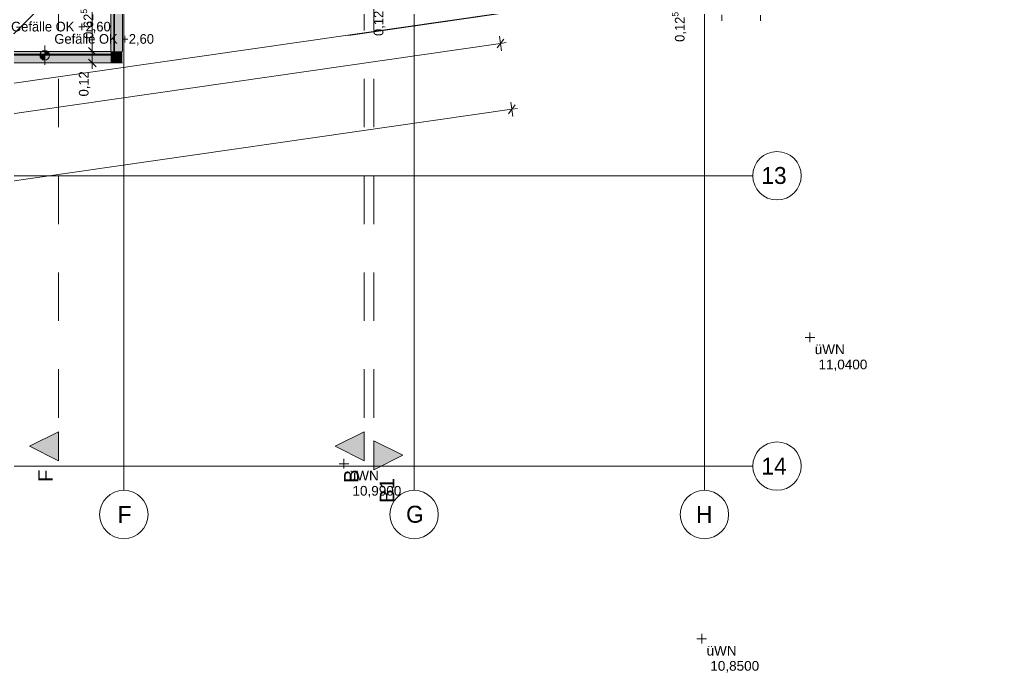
# Model space of a CAD drawing. Header units: metres. Extents: x -3 to 205, y -18 to 45.
# Drawn here: x 46.32 to 56.38, y -18.14 to -11.39 of the extents above; entities that cross this region are included whole.
import ezdxf

# ---------------------------------------------------------------- set-up
doc = ezdxf.new("R2010")
doc.units = ezdxf.units.M
doc.header["$MEASUREMENT"] = 0
for name, pattern in [('Grenzlinie', [0.008, 0.003, -0.005]), ('Schnittlinie', [0.006, 0.003, -0.0015, 0, -0.0015]), ('Strichlinie eng', [0.002, 0.0015, -0.0005]), ('Untersicht', [0.001, 0.0005, -0.0005])]:
    doc.linetypes.add(name, pattern=pattern)
for name, color, linetype in [('1._1.Stock  PP STG2_4_000 Achsraster', 7, 'Continuous'), ('1._1.Stock  PP STG2_4_210 Decke', 7, 'Continuous'), ('1._1.Stock  PP STG2_4_220 Bodenaufbau - Außen_ Gefälle', 7, 'Continuous'), ('1._1.Stock  PP STG2_4_221 Bodenaufbau - Abdichtung', 7, 'Continuous'), ('1._1.Stock  PP STG2_4_221 Bodenaufbau - Terrassenbelag', 7, 'Continuous'), ('1._1.Stock  PP STG2_4_450 Absturzsicherung', 7, 'Continuous'), ('1._1.Stock  PP STG2_4_851 Marker Schnitt', 7, 'Continuous'), ('1._1.Stock  PP STG2_4_910 Allgemein Lageplan Höhen', 7, 'Continuous'), ('1._1.Stock  PP STG2_4_950 Polierplan Bemaßung', 7, 'Continuous'), ('1._1.Stock  PP STG2_4_Neubau_840 Baulinien', 7, 'Continuous')]:
    doc.layers.add(name, color=color, linetype=linetype)
doc.styles.add('ERSTELLTER_STIL_1', font='arial.ttf')
doc.styles.add('ERSTELLTER_STIL_2', font='')
doc.styles.get('ERSTELLTER_STIL_2').set_extended_font_data('Eurostile')
doc.linetypes.add('Grenze Grundstück', pattern='A,0,[1,415_260415_PP_VA_1_4 1 St1.Shx,S=0.00031746,R=0,X=0,Y=0],-0.04,0', length=0.04)

msp = doc.modelspace()

# ---------------------------------------------------------------- hatches: boundary and pattern name
at = {"layer": '1._1.Stock  PP STG2_4_450 Absturzsicherung', "linetype": 'Continuous', "lineweight": 13, "true_color": 0xb85600}
for points in [[(47.265, -11.214), (47.265, -11.719), (47.385, -11.719), (47.385, -11.214)], [(47.265, -11.719), (42.065, -11.719), (42.065, -11.839), (47.265, -11.839)], [(47.265, -11.719), (47.385, -11.839), (47.385, -11.719)], [(47.265, -11.839), (47.385, -11.839), (47.265, -11.719)]]:
    msp.add_hatch(color=32, dxfattribs=at).paths.add_polyline_path(points)
at = {"layer": '1._1.Stock  PP STG2_4_851 Marker Schnitt', "linetype": 'Continuous', "lineweight": 0, "true_color": 0x000000}
for points in [[(46.725, -15.949), (46.725, -15.649), (46.425, -15.799)], [(49.885, -15.949), (49.885, -15.649), (49.585, -15.799)], [(49.985, -16.042), (50.285, -15.892), (49.985, -15.742)]]:
    msp.add_hatch(color=18, dxfattribs=at).paths.add_polyline_path(points)
at = {"layer": '1._1.Stock  PP STG2_4_950 Polierplan Bemaßung', "linetype": 'Continuous', "lineweight": 13, "true_color": 0x6c6cff}
for points in [[(46.582, -11.759), (46.532, -11.759), (46.536, -11.778), (46.547, -11.794), (46.563, -11.805), (46.582, -11.809)], [(46.582, -11.759), (46.632, -11.759), (46.628, -11.74), (46.617, -11.723), (46.601, -11.713), (46.582, -11.709)]]:
    msp.add_hatch(color=171, dxfattribs=at).paths.add_polyline_path(points)

# ---------------------------------------------------------------- linework, layer by layer
at = {"layer": '1._1.Stock  PP STG2_4_000 Achsraster', "color": 5, "linetype": 'Continuous', "lineweight": 0, "ltscale": 1000}
for p, q in [((47.4, 1.996), (47.4, -16.004)), ((50.4, 1.996), (50.4, -16.004)), ((53.4, 1.996), (53.4, -16.004)), ((30.9, -13.004), (53.4, -13.004)), ((53.4, -13.004), (53.9, -13.004)), ((30.9, -16.004), (53.4, -16.004)), ((47.4, -16.004), (47.4, -16.004)), ((47.4, -16.004), (47.4, -16.254)), ((50.4, -16.004), (50.4, -16.004)), ((50.4, -16.004), (50.4, -16.254)), ((53.4, -16.004), (53.4, -16.004)), ((53.4, -16.004), (53.4, -16.254)), ((53.4, -16.004), (53.9, -16.004))]:
    msp.add_line(p, q, dxfattribs=at)
for centre in [(54.15, -13.004), (54.15, -16.004), (47.4, -16.504), (50.4, -16.504), (53.4, -16.504)]:
    msp.add_circle(centre, 0.25, dxfattribs=at)
for p in [(53.4, -13.004), (53.4, -13.004), (47.4, -16.004), (50.4, -16.004), (53.4, -16.004), (53.4, -16.004), (53.4, -16.004)]:
    msp.add_point(p, dxfattribs=at)
at = {"layer": '1._1.Stock  PP STG2_4_210 Decke', "color": 7, "linetype": 'Continuous', "lineweight": 13, "ltscale": 1000, "true_color": 0xf4f4f4, "flags": 128}
msp.add_lwpolyline([(32.857, -11.464), (32.859, -13.254), (36.485, -13.254), (36.485, -12.609), (41.689, -12.609), (41.975, -12.568), (41.975, -11.759), (47.305, -11.759), (47.305, -11.134), (50.861, -11.134), (50.865, -10.064), (44.865, -10.064), (44.865, -10.964), (42.015, -10.964), (42.015, -11.464)], close=True, dxfattribs=at)
at = {"layer": '1._1.Stock  PP STG2_4_220 Bodenaufbau - Außen_ Gefälle', "color": 7, "linetype": 'Continuous', "lineweight": 13, "ltscale": 1000, "true_color": 0xf4f4f4, "flags": 128}
msp.add_lwpolyline([(32.857, -11.464), (32.859, -13.214), (36.445, -13.214), (36.445, -12.569), (39.035, -12.569), (39.035, -12.599), (41.419, -12.599), (41.975, -12.519), (41.975, -11.749), (44.915, -11.749), (47.295, -11.749), (47.295, -11.124), (50.861, -11.124), (50.865, -10.064), (44.865, -10.064), (44.865, -10.964), (42.015, -10.964), (42.015, -11.464)], close=True, dxfattribs=at)
at = {"layer": '1._1.Stock  PP STG2_4_221 Bodenaufbau - Abdichtung', "color": 171, "linetype": 'Schnittlinie', "lineweight": 13, "ltscale": 1000, "true_color": 0x6c6cff, "flags": 128}
for points in [[(46.04, -11.759), (47.54, -10.259)], [(47.54, -10.259), (46.135, -11.664)], [(47.305, -11.134), (47.305, -11.759)], [(47.305, -11.759), (46.04, -11.759)]]:
    msp.add_lwpolyline(points, dxfattribs=at)
at = {"layer": '1._1.Stock  PP STG2_4_221 Bodenaufbau - Terrassenbelag', "color": 7, "linetype": 'Continuous', "lineweight": 18, "ltscale": 1000, "flags": 128}
for points in [[(47.265, -11.094), (47.265, -11.719)], [(47.265, -11.719), (46.135, -11.719)]]:
    msp.add_lwpolyline(points, dxfattribs=at)
at = {"layer": '1._1.Stock  PP STG2_4_450 Absturzsicherung', "color": 7, "linetype": 'Strichlinie eng', "lineweight": 13, "ltscale": 1000, "flags": 128}
for points in [[(47.265, -11.094), (47.265, -11.719)], [(47.385, -11.719), (47.385, -11.214)], [(47.265, -11.719), (42.065, -11.719)], [(42.065, -11.839), (47.385, -11.839)]]:
    msp.add_lwpolyline(points, dxfattribs=at)
at = {"layer": '1._1.Stock  PP STG2_4_851 Marker Schnitt', "color": 7, "linetype": 'Untersicht', "lineweight": 13, "ltscale": 1000}
for p, q in [((46.725, 1.996), (46.725, -15.649)), ((49.885, 1.996), (49.885, -15.649)), ((49.985, 1.996), (49.985, -15.742))]:
    msp.add_line(p, q, dxfattribs=at)
at = {"layer": '1._1.Stock  PP STG2_4_851 Marker Schnitt', "color": 7, "linetype": 'Continuous', "lineweight": 13, "ltscale": 1000, "flags": 128}
for points in [[(46.725, -15.949), (46.725, -15.649), (46.425, -15.799)], [(49.885, -15.949), (49.885, -15.649), (49.585, -15.799)], [(49.985, -16.042), (49.985, -15.742), (50.285, -15.892)]]:
    msp.add_lwpolyline(points, close=True, dxfattribs=at)
at = {"layer": '1._1.Stock  PP STG2_4_910 Allgemein Lageplan Höhen', "color": 7, "linetype": 'Continuous', "lineweight": 13, "ltscale": 1000}
for p, q in [((54.44, -14.674), (54.54, -14.674)), ((54.49, -14.724), (54.49, -14.624)), ((49.624, -15.979), (49.724, -15.979)), ((49.674, -16.029), (49.674, -15.929)), ((53.322, -17.788), (53.422, -17.788)), ((53.372, -17.838), (53.372, -17.738))]:
    msp.add_line(p, q, dxfattribs=at)
at = {"layer": '1._1.Stock  PP STG2_4_950 Polierplan Bemaßung', "color": 6, "linetype": 'Continuous', "lineweight": 13, "ltscale": 1000, "true_color": 0xfb02fe}
for p, q in [((47.074, -11.719), (47.074, -11.094)), ((47.149, -11.719), (46.999, -11.719)), ((47.034, -11.679), (47.114, -11.759)), ((47.074, -11.839), (47.074, -11.719)), ((47.149, -11.839), (46.999, -11.839)), ((47.034, -11.799), (47.114, -11.879)), ((47.074, -11.899), (47.074, -11.839))]:
    msp.add_line(p, q, dxfattribs=at)
at = {"layer": '1._1.Stock  PP STG2_4_950 Polierplan Bemaßung', "color": 1, "linetype": 'Continuous', "lineweight": 13, "ltscale": 1000, "true_color": 0xfb0106}
for p, q in [((53.581, -11.342), (53.581, -11.402)), ((53.981, -11.344), (53.981, -11.404)), ((51.303, -11.712), (51.282, -11.563)), ((32.511, -14.339), (51.293, -11.637)), ((51.259, -11.683), (51.326, -11.592)), ((51.293, -11.637), (51.352, -11.629)), ((51.398, -12.244), (51.419, -12.393)), ((51.409, -12.318), (32.71, -15.004)), ((51.375, -12.364), (51.443, -12.273)), ((51.468, -12.31), (51.409, -12.318))]:
    msp.add_line(p, q, dxfattribs=at)
at = {"layer": '1._1.Stock  PP STG2_4_950 Polierplan Bemaßung', "color": 171, "linetype": 'Continuous', "lineweight": 13, "ltscale": 1000, "true_color": 0x6c6cff}
for p, q in [((46.582, -11.859), (46.582, -11.659)), ((46.482, -11.759), (46.682, -11.759))]:
    msp.add_line(p, q, dxfattribs=at)
msp.add_circle((46.582, -11.759), 0.05, dxfattribs=at)
at = {"layer": '1._1.Stock  PP STG2_4_Neubau_840 Baulinien', "color": 76, "linetype": 'Grenze Grundstück', "lineweight": 13, "ltscale": 1000, "true_color": 0x3f7f02, "flags": 128}
msp.add_lwpolyline([(51.314, 1.996), (51.303, 0.426), (51.249, -11.332), (32.466, -14.031), (32.459, 1.996)], dxfattribs=at)
at = {"layer": '1._1.Stock  PP STG2_4_Neubau_840 Baulinien', "color": 1, "linetype": 'Grenzlinie', "lineweight": 25, "ltscale": 1000, "true_color": 0xfb0106, "flags": 128}
msp.add_lwpolyline([(29.378, -17.885), (32.519, -17.422), (32.466, -14.031), (51.249, -11.332), (56.377, -10.513)], dxfattribs=at)

# ---------------------------------------------------------------- texts
at = {"layer": '1._1.Stock  PP STG2_4_000 Achsraster', "color": 5, "linetype": 'Continuous', "lineweight": 0, "char_height": 0.175, "attachment_point": 1, "style": 'ERSTELLTER_STIL_2'}
for s, insert in [('\\A1;{\\pql;\\pt0;\\fEurostile|b0|i0|c0|p0;\\W1.000000;13}', (53.989, -12.914)), ('\\A1;{\\pql;\\pt0;\\fEurostile|b0|i0|c0|p0;\\W1.000000;14}', (53.989, -15.916)), ('\\A1;{\\pql;\\pt0;\\fEurostile|b0|i0|c0|p0;\\W1.000000;F}', (47.336, -16.416)), ('\\A1;{\\pql;\\pt0;\\fEurostile|b0|i0|c0|p0;\\W1.000000;G}', (50.317, -16.414)), ('\\A1;{\\pql;\\pt0;\\fEurostile|b0|i0|c0|p0;\\W1.000000;H}', (53.313, -16.416))]:
    msp.add_mtext(s, dxfattribs=dict(at, insert=insert))
at = {"layer": '1._1.Stock  PP STG2_4_851 Marker Schnitt', "color": 7, "linetype": 'Continuous', "lineweight": 13, "char_height": 0.15, "rotation": 90, "style": 'ERSTELLTER_STIL_1'}
for s, insert, attachment_point in [('\\A1;{\\pqr;\\pt0;\\fArial|b0|i0|c0|p0;\\W1.000000;F}', (46.665, -16.039), 9), ('\\A1;{\\pqr;\\pt0;\\fArial|b0|i0|c0|p0;\\W1.000000;B}', (49.825, -16.039), 9), ('\\A1;{\\pql;\\pt0;\\fArial|b0|i0|c0|p0;\\W1.000000;B1}', (50.195, -16.384), 7)]:
    msp.add_mtext(s, dxfattribs=dict(at, insert=insert, attachment_point=attachment_point))
at = {"layer": '1._1.Stock  PP STG2_4_910 Allgemein Lageplan Höhen', "color": 7, "linetype": 'Continuous', "lineweight": 13, "char_height": 0.1, "attachment_point": 1, "style": 'ERSTELLTER_STIL_1'}
for s, insert in [('\\A1;{\\pql;\\fArial|b0|i0|c0|p0;\\W1.000000;üWN}', (54.54, -14.747)), ('\\A1;{\\pql;\\fArial|b0|i0|c0|p0;\\W1.000000; 11,0400}', (54.54, -14.904)), ('\\A1;{\\pql;\\fArial|b0|i0|c0|p0;\\W1.000000;üWN}', (49.724, -16.052)), ('\\A1;{\\pql;\\fArial|b0|i0|c0|p0;\\W1.000000; 10,9900}', (49.724, -16.209)), ('\\A1;{\\pql;\\fArial|b0|i0|c0|p0;\\W1.000000;üWN}', (53.422, -17.861)), ('\\A1;{\\pql;\\fArial|b0|i0|c0|p0;\\W1.000000; 10,8500}', (53.422, -18.018))]:
    msp.add_mtext(s, dxfattribs=dict(at, insert=insert))
at = {"layer": '1._1.Stock  PP STG2_4_950 Polierplan Bemaßung', "color": 6, "linetype": 'Continuous', "lineweight": 13, "true_color": 0xfb02fe, "char_height": 0.1, "attachment_point": 7, "rotation": 90, "style": 'ERSTELLTER_STIL_2'}
for s, insert in [('\\A1;{\\pql;\\fEurostile|b0|i0|c0|p0;\\W1.000000;0,62\\fEurostile|b0|i0|c0|p0;\\W1.000000;\\A1{\\H.66x;\\S5^  ;}}', (47.113, -11.59)), ('\\A1;{\\pql;\\fEurostile|b0|i0|c0|p0;\\W1.000000;0,12\\fEurostile|b0|i0|c0|p0;\\W1.000000;\\A1{\\H.66x;\\S5^  ;}}', (53.224, -11.621))]:
    msp.add_mtext(s, dxfattribs=dict(at, insert=insert))
at = {"layer": '1._1.Stock  PP STG2_4_950 Polierplan Bemaßung', "color": 6, "linetype": 'Continuous', "lineweight": 13, "true_color": 0xfb02fe, "char_height": 0.1, "width": 0.30637, "attachment_point": 7, "rotation": 90, "style": 'ERSTELLTER_STIL_2'}
for insert in [(50.101, -11.56), (47.054, -12.185)]:
    msp.add_mtext('\\A1;{\\pql;\\fEurostile|b0|i0|c0|p0;\\W1.000000;0,12}', dxfattribs=dict(at, insert=insert))
at = {"layer": '1._1.Stock  PP STG2_4_950 Polierplan Bemaßung', "color": 171, "linetype": 'Continuous', "lineweight": 13, "true_color": 0x6c6cff, "char_height": 0.1, "width": 1.08362, "attachment_point": 7, "style": 'ERSTELLTER_STIL_2'}
for insert in [(46.235, -11.532), (46.682, -11.659)]:
    msp.add_mtext('\\A1;{\\pql;\\fEurostile|b0|i0|c0|p0;\\W1.000000;Gefälle OK +2,60}', dxfattribs=dict(at, insert=insert))

doc.saveas('drawing.dxf')
